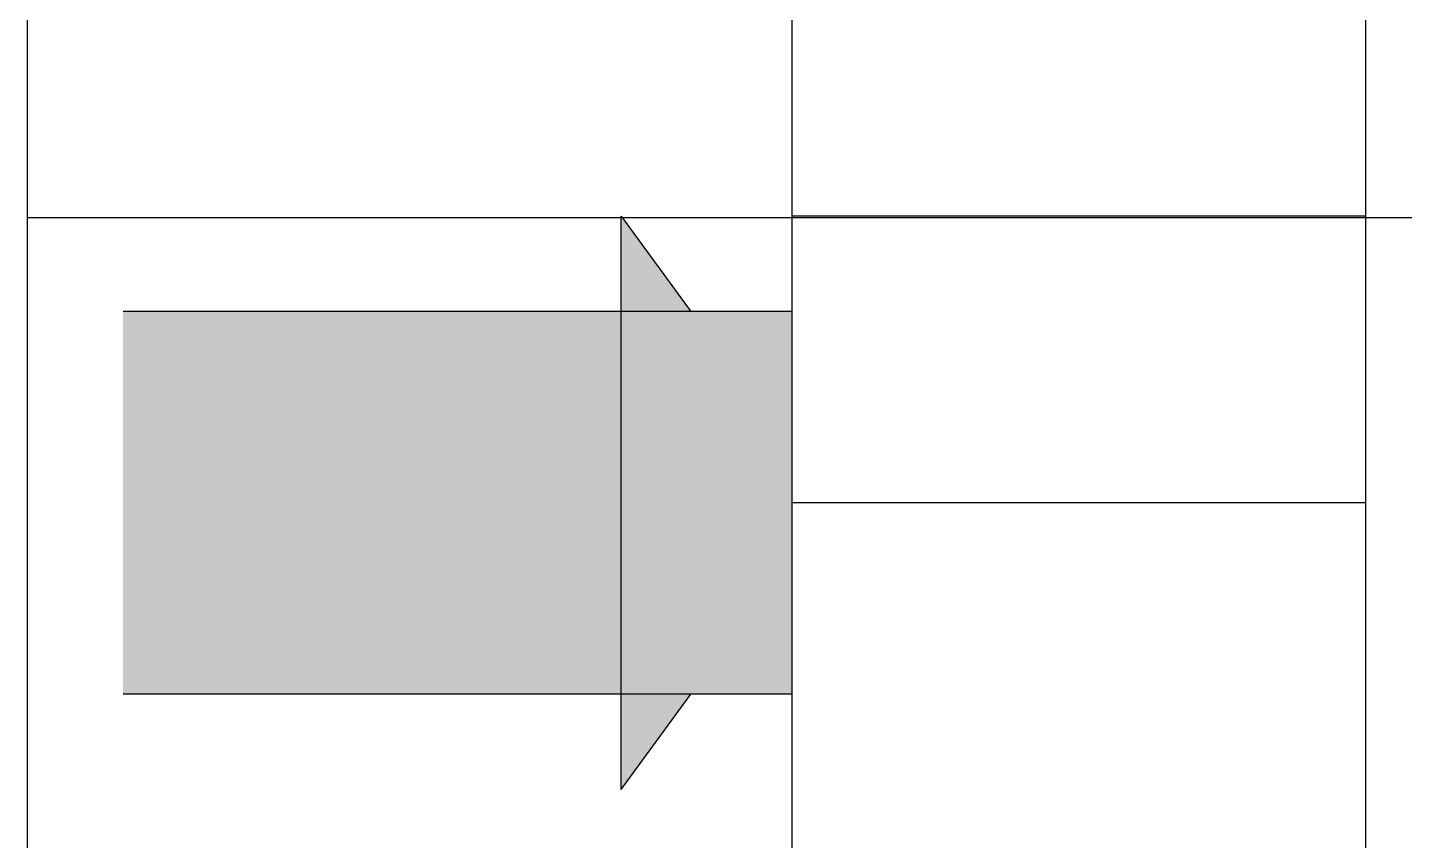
# Model space of a CAD drawing. Header units: millimetres. Extents: x 315178 to 535220, y 80241 to 421603.
# Drawn here: x 405727 to 406447, y 313064 to 313490 of the extents above; entities that cross this region are included whole.
import ezdxf

# ---------------------------------------------------------------- set-up
doc = ezdxf.new("R2010")
doc.units = ezdxf.units.MM
doc.layers.add('DIB-035', color=1, linetype='Continuous')

msp = doc.modelspace()

# ---------------------------------------------------------------- linework, layer by layer
at = {"layer": 'DIB-035'}
for p, q in [((405727.24, 313043.22), (405727.24, 316243.22)), ((406127.24, 313043.22), (406127.24, 316243.22)), ((406427.24, 313043.22), (406427.24, 316243.22)), ((406727.24, 313390.03), (405727.24, 313390.03)), ((406727.24, 313390.03), (405727.24, 313390.03)), ((406037.69, 313391.02), (406074.21, 313341.02)), ((406037.69, 313091.02), (406037.69, 313391.02)), ((406427.24, 313391.02), (406127.24, 313391.02)), ((406127.24, 313091.02), (406127.24, 313391.02)), ((406127.24, 313341.02), (405777.24, 313341.02)), ((406427.24, 313241.02), (406127.24, 313241.02)), ((406127.24, 313141.02), (405777.24, 313141.02)), ((406037.69, 313091.02), (406074.21, 313141.02))]:
    msp.add_line(p, q, dxfattribs=at)
for points in [[(406037.69, 313341.02), (406074.21, 313341.02), (406037.69, 313391.02)], [(405777.24, 313141.02), (405777.24, 313341.02), (406127.24, 313141.02), (406127.24, 313341.02)], [(406037.69, 313141.02), (406074.21, 313141.02), (406037.69, 313091.02)]]:
    msp.add_solid(points, dxfattribs=at)

doc.saveas('drawing.dxf')
